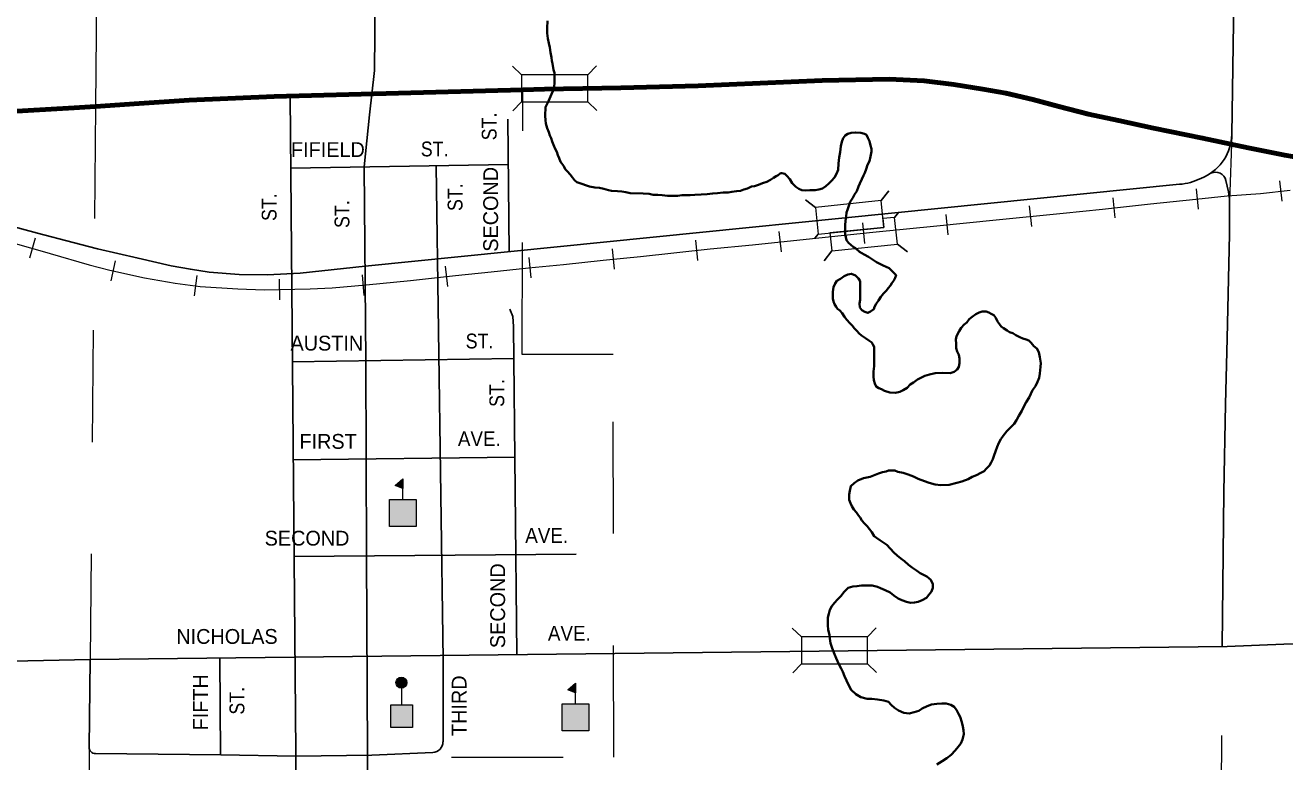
# Model space of a CAD drawing. Extents: x 203.72 to 207.65, y 44.91 to 48.84.
# Drawn here: x 205.361 to 206.487, y 46.914 to 47.573 of the extents above; entities that cross this region are included whole.
import ezdxf
from ezdxf.enums import TextEntityAlignment as Align

# ---------------------------------------------------------------- set-up
doc = ezdxf.new("R2010")
doc.units = 0
doc.header["$LTSCALE"] = 0.0075
doc.linetypes.add('LONG_DASHED', pattern=[7.5, 6, -1.5])
doc.linetypes.add('MEDIUM_DASHED', pattern=[4.5, 3, -1.5])
for name, color, linetype, lineweight in [('11', 7, 'Continuous', 80), ('14', 7, 'Continuous', 25), ('15', 7, 'MEDIUM_DASHED', 13), ('17', 7, 'Continuous', 13), ('21', 7, 'Continuous', 25), ('25', 7, 'Continuous', 35), ('32', 7, 'Continuous', 35), ('36', 7, 'Continuous', 13), ('4', 7, 'LONG_DASHED', 13)]:
    doc.layers.add(name, color=color, linetype=linetype, lineweight=lineweight)
doc.layers.add('49', color=7, linetype='Continuous')

msp = doc.modelspace()

# ---------------------------------------------------------------- hatches: boundary and pattern name
at = {"layer": '32'}
for points in [[(205.698485, 47.158333), (205.691477, 47.161174), (205.698485, 47.167235)], [(205.686364, 47.124432), (205.686364, 47.148485), (205.710417, 47.148485), (205.710417, 47.124432)], [(205.852841, 46.975568), (205.845833, 46.978409), (205.852841, 46.98447)], [(205.84072, 46.941667), (205.84072, 46.96572), (205.864773, 46.96572), (205.864773, 46.941667)]]:
    msp.add_hatch(color=256, dxfattribs=at).paths.add_polyline_path(points)
at = {"layer": '36'}
for points in [[(205.697274, 46.979923, 1), (205.696848, 46.989724, 1)], [(205.6875, 46.944697), (205.6875, 46.964962), (205.707008, 46.964962), (205.707008, 46.944697)]]:
    msp.add_hatch(color=256, dxfattribs=at).paths.add_polyline_path(points)

# ---------------------------------------------------------------- linework, layer by layer
at = {"layer": '11'}
for points in [[(205.805682, 47.515152), (205.825, 47.51553), (205.893371, 47.516856), (205.962311, 47.518561), (206.073295, 47.523485)], [(206.073295, 47.523485), (206.133144, 47.524432), (206.164583, 47.522917), (206.191098, 47.519886), (206.216856, 47.51572), (206.2375, 47.512121), (206.261742, 47.506439), (206.284848, 47.500189), (206.311553, 47.493371), (206.338258, 47.4875), (206.369697, 47.480871), (206.413447, 47.47178), (206.454356, 47.463068), (206.486932, 47.456439), (206.514583, 47.451894), (206.536174, 47.450758), (206.554924, 47.451894)], [(205.423485, 47.5), (205.4625, 47.502652), (205.507386, 47.505871), (205.583333, 47.509091), (205.805682, 47.515152)], [(205.342803, 47.495455), (205.404356, 47.498864), (205.423485, 47.5)]]:
    msp.add_lwpolyline(points, dxfattribs=at)
at = {"layer": '14'}
for p, q in [((205.672917, 47.532386), (205.668561, 47.492614)), ((205.603977, 46.752273), (205.597538, 47.50947)), ((205.668561, 47.492614), (205.663826, 47.446023)), ((205.792235, 47.488636), (205.793371, 47.370265)), ((205.598106, 47.444886), (205.792614, 47.448106)), ((206.411932, 47.435606), (206.415152, 47.437121)), ((206.43428, 47.433902), (206.436553, 47.423864)), ((205.664583, 47.357386), (206.392803, 47.430492)), ((205.599432, 47.27178), (205.797538, 47.274811)), ((205.600189, 47.184091), (205.798485, 47.186364)), ((205.600947, 47.097538), (205.853409, 47.099621)), ((205.259091, 47.002273), (205.41875, 47.005492)), ((205.417803, 46.927083), (205.41875, 47.005492)), ((205.534848, 47.006818), (205.535417, 46.920265))]:
    msp.add_line(p, q, dxfattribs=at)
for points in [[(206.439583, 47.475), (206.441098, 47.575), (206.442424, 47.647727), (206.443561, 47.706629), (206.445076, 47.779545), (206.446402, 47.857576), (206.448106, 47.956061), (206.448295, 47.979545), (206.442614, 48.375568), (206.435606, 48.795076)], [(205.680303, 48.617992), (205.68125, 48.404545), (205.680114, 48.289773), (205.679167, 48.189205), (205.677273, 48.020455), (205.675758, 47.885795), (205.675758, 47.823485), (205.672917, 47.532386)], [(205.132386, 47.457386), (205.199242, 47.435227), (205.267045, 47.41572), (205.296212, 47.407576), (205.328409, 47.398485), (205.371591, 47.386932), (205.403409, 47.378409), (205.425379, 47.372917), (205.461553, 47.364394), (205.491288, 47.357576)], [(205.663826, 47.446023), (205.665152, 47.272538), (205.665909, 47.098485), (205.666667, 46.921023), (205.667424, 46.832955), (205.667992, 46.744129), (205.666667, 46.535795), (205.665152, 46.375758), (205.664583, 46.267235), (205.66572, 46.163636)], [(205.72803, 47.44697), (205.73447, 47.005114), (205.73428, 46.931818)], [(206.430871, 47.017235), (206.432386, 47.155303), (206.434091, 47.233902), (206.435417, 47.292614), (206.4375, 47.385985), (206.4375, 47.41553)], [(205.491288, 47.357576), (205.508333, 47.354545), (205.525189, 47.351894), (205.551894, 47.349811), (205.577083, 47.349621), (205.606629, 47.350947), (205.664583, 47.357386)], [(205.800379, 47.009848), (205.797348, 47.30322), (205.796591, 47.312311), (205.793939, 47.31875)], [(205.41875, 47.005492), (206.435417, 47.017235), (206.486174, 47.019129), (206.57197, 47.02197), (206.661553, 47.024621), (206.732386, 47.026894), (206.775379, 47.028788), (206.852083, 47.032386), (206.934659, 47.035606), (207.045455, 47.039962), (207.407386, 47.048864)], [(205.725189, 46.922348), (205.670644, 46.919886), (205.602652, 46.919129), (205.535606, 46.920265), (205.423485, 46.921402)]]:
    msp.add_lwpolyline(points, dxfattribs=at)
for centre, radius, start, end in [((206.396923, 47.47573), 0.042614, 295.25531, 359.07744), ((206.387692, 47.487081), 0.056818, 275.23734, 295.25531), ((206.424911, 47.431622), 0.009688, 13.46896, 114.85902), ((206.399628, 47.415534), 0.037879, 0.07576, 12.64438), ((205.423467, 46.927069), 0.005682, 179.35623, 269.41534), ((205.724779, 46.931874), 0.00947, 272.74277, 0)]:
    msp.add_arc(centre, radius, start, end, dxfattribs=at)
at = {"layer": '15'}
for p, q in [((205.428409, 47.998295), (205.423485, 47.5)), ((206.439583, 47.475), (206.4375, 47.41553)), ((206.42822, 46.037689), (206.430871, 47.017235))]:
    msp.add_line(p, q, dxfattribs=at)
at = {"layer": '17'}
for p, q in [((206.482386, 47.433712), (206.48428, 47.415341)), ((206.407765, 47.426515), (206.409659, 47.408333)), ((206.258523, 47.411174), (206.260417, 47.392803)), ((206.333144, 47.418561), (206.335038, 47.400379)), ((206.183902, 47.403409), (206.185795, 47.385227)), ((206.034659, 47.388258), (206.036553, 47.370076)), ((206.10928, 47.396023), (206.111174, 47.377652)), ((205.369508, 47.382197), (205.364394, 47.364583)), ((205.960038, 47.380682), (205.961932, 47.362311)), ((205.810985, 47.365152), (205.812689, 47.34678)), ((205.885606, 47.372727), (205.887311, 47.354545)), ((205.441098, 47.362121), (205.437311, 47.344129)), ((205.736174, 47.357386), (205.738258, 47.339015)), ((205.514205, 47.348864), (205.511742, 47.330682)), ((205.587689, 47.345644), (205.588068, 47.327273)), ((205.661932, 47.349432), (205.663447, 47.331061))]:
    msp.add_line(p, q, dxfattribs=at)
msp.add_lwpolyline([(205.307765, 47.390152), (205.382955, 47.36875), (205.417803, 47.358523), (205.436364, 47.353598), (205.467424, 47.34697), (205.494886, 47.342235), (205.517235, 47.339205), (205.550947, 47.336932), (205.574432, 47.336174), (205.615341, 47.336932), (205.635038, 47.337879), (205.66553, 47.34053), (205.705114, 47.344508), (205.745455, 47.349053), (205.777462, 47.352273), (205.810795, 47.355682), (205.842045, 47.358902), (205.877462, 47.362689), (205.910985, 47.365909), (205.973295, 47.372727), (206.010985, 47.376515), (206.064773, 47.382008), (206.11875, 47.387689), (206.175758, 47.393371), (206.228788, 47.398864), (206.288826, 47.404735), (206.323864, 47.408333), (206.367045, 47.413068), (206.407576, 47.417235), (206.435417, 47.420076), (206.465341, 47.422348), (206.491856, 47.425379)], dxfattribs=at)
msp.add_lwpolyline([(205.307765, 47.390152), (205.382955, 47.36875), (205.417803, 47.358523), (205.436364, 47.353598), (205.467424, 47.34697), (205.494886, 47.342235), (205.517235, 47.339205), (205.550947, 47.336932), (205.574432, 47.336174), (205.615341, 47.336932), (205.635038, 47.337879), (205.66553, 47.34053), (205.705114, 47.344508), (205.745455, 47.349053), (205.777462, 47.352273), (205.810795, 47.355682), (205.842045, 47.358902), (205.877462, 47.362689), (205.910985, 47.365909), (205.973295, 47.372727), (206.010985, 47.376515), (206.064773, 47.382008), (206.11875, 47.387689), (206.175758, 47.393371), (206.228788, 47.398864), (206.288826, 47.404735), (206.323864, 47.408333), (206.367045, 47.413068), (206.407576, 47.417235), (206.435417, 47.420076), (206.465341, 47.422348), (206.491856, 47.425379)], dxfattribs=at)
at = {"layer": '21'}
for p, q in [((205.804545, 47.528409), (205.796402, 47.536174)), ((205.871402, 47.536553), (205.863636, 47.528409)), ((205.804545, 47.504356), (205.79678, 47.496212)), ((205.87178, 47.496591), (205.863636, 47.504356)), ((206.132955, 47.424811), (206.125947, 47.415909)), ((206.067424, 47.409848), (206.058523, 47.416667)), ((206.141477, 47.405303), (206.138068, 47.400947)), ((206.069886, 47.385985), (206.066856, 47.382197)), ((206.149621, 47.370076), (206.14072, 47.376894)), ((206.082008, 47.371023), (206.075, 47.362121)), ((206.054735, 47.025758), (206.046591, 47.033523)), ((206.121591, 47.033902), (206.113826, 47.025758)), ((206.054735, 47.001705), (206.04697, 46.993561)), ((206.12197, 46.993939), (206.113826, 47.001705))]:
    msp.add_line(p, q, dxfattribs=at)
at = {"layer": '21', "lineweight": 13}
for points in [[(205.804545, 47.504356), (205.863636, 47.504356), (205.863636, 47.528409), (205.804545, 47.528409)], [(206.069886, 47.385985), (206.128598, 47.391856), (206.125947, 47.415909), (206.067424, 47.409848)], [(206.054735, 47.001705), (206.113826, 47.001705), (206.113826, 47.025758), (206.054735, 47.025758)]]:
    msp.add_lwpolyline(points, close=True, dxfattribs=at)
for points in [[(206.127652, 47.399811), (206.128598, 47.391856), (206.080303, 47.387121), (206.082008, 47.371023)], [(206.082008, 47.371023), (206.14072, 47.376894), (206.138068, 47.400947), (206.127652, 47.399811)]]:
    msp.add_lwpolyline(points, dxfattribs=at)
at = {"layer": '25'}
for points in [[(205.901705, 47.422727), (205.897727, 47.423485), (205.894318, 47.424053), (205.890341, 47.424432), (205.885038, 47.424621), (205.882197, 47.425379), (205.87822, 47.426326), (205.874242, 47.427273), (205.870076, 47.427652), (205.865341, 47.428598), (205.862689, 47.429545), (205.858523, 47.431061), (205.856629, 47.431439), (205.853977, 47.432386), (205.851894, 47.43428), (205.85, 47.436553), (205.848106, 47.439205), (205.845644, 47.441856), (205.843561, 47.444129), (205.842235, 47.44678), (205.84053, 47.449053), (205.839394, 47.450758), (205.838068, 47.453788), (205.836932, 47.456629), (205.835985, 47.45947), (205.834659, 47.462311), (205.832955, 47.465909), (205.832008, 47.468939), (205.831061, 47.47178), (205.829924, 47.474242), (205.828977, 47.477083), (205.827273, 47.480682), (205.826136, 47.485038), (205.825947, 47.487879), (205.825758, 47.491856), (205.825947, 47.499621), (205.828598, 47.504735), (205.83125, 47.511174), (205.832386, 47.513826), (205.833523, 47.517614), (205.833902, 47.521402), (205.834091, 47.525758), (205.833902, 47.530303), (205.833144, 47.532955), (205.832197, 47.538447), (205.831629, 47.540909), (205.83125, 47.543939), (205.830492, 47.548485), (205.829924, 47.552841), (205.828977, 47.556629), (205.82803, 47.560985), (205.827462, 47.56572), (205.827462, 47.570076), (205.827652, 47.576705)], [(206.119129, 47.362689), (206.114773, 47.36553), (206.110985, 47.367614), (206.106818, 47.370076), (206.10322, 47.373295), (206.101136, 47.374621), (206.098864, 47.376326), (206.09678, 47.37803), (206.095076, 47.380492), (206.09375, 47.385795), (206.09375, 47.389015), (206.09375, 47.393939), (206.094129, 47.397917), (206.094697, 47.401705), (206.095076, 47.405303), (206.095833, 47.407765), (206.097159, 47.411174), (206.098485, 47.414773), (206.100758, 47.418561), (206.102273, 47.421402), (206.104356, 47.424432), (206.105871, 47.428409), (206.107008, 47.43125), (206.108902, 47.435038), (206.110417, 47.438258), (206.111364, 47.44072), (206.112689, 47.444129), (206.113826, 47.447917), (206.11553, 47.451136), (206.116477, 47.455492), (206.117424, 47.459848), (206.117424, 47.462311), (206.116667, 47.465341), (206.11553, 47.469129), (206.114205, 47.472159), (206.113068, 47.474621), (206.111174, 47.475758), (206.107765, 47.476515), (206.10303, 47.476894), (206.099242, 47.476515), (206.096212, 47.475568), (206.09375, 47.474053), (206.092235, 47.47178), (206.090909, 47.468371), (206.089962, 47.464583), (206.089394, 47.45928), (206.088447, 47.454356), (206.088068, 47.449053), (206.0875, 47.443371), (206.086174, 47.439962), (206.08428, 47.436742), (206.081629, 47.433712), (206.079356, 47.43125), (206.076515, 47.428788), (206.073485, 47.426894), (206.070265, 47.425758), (206.067045, 47.425379), (206.062311, 47.425189), (206.058333, 47.425), (206.055114, 47.425189), (206.052462, 47.426326), (206.049811, 47.42822), (206.046591, 47.431439), (206.044318, 47.435038), (206.041856, 47.438068), (206.039962, 47.439773), (206.037311, 47.440341), (206.036174, 47.440341), (206.034091, 47.438826), (206.032197, 47.437879), (206.029924, 47.436364), (206.027083, 47.43447), (206.023864, 47.432765), (206.020076, 47.431629), (206.016477, 47.430114), (206.012879, 47.428977), (206.010038, 47.428409), (206.006629, 47.426894), (206.003409, 47.425947), (206.000189, 47.424621), (205.99678, 47.424242), (205.992424, 47.423864), (205.989394, 47.423295), (205.984848, 47.423295), (205.979735, 47.422727), (205.975379, 47.422159), (205.970455, 47.42178), (205.965152, 47.421402), (205.95947, 47.421023), (205.955303, 47.420833), (205.947917, 47.420833), (205.944129, 47.420265), (205.939394, 47.420265), (205.935038, 47.420265), (205.930114, 47.420833), (205.926515, 47.421023), (205.922348, 47.421212), (205.918561, 47.42197), (205.913258, 47.422159), (205.901705, 47.422727)], [(206.197727, 47.302273), (206.195833, 47.299242), (206.193561, 47.294697), (206.192992, 47.291667), (206.193182, 47.287879), (206.193182, 47.284091), (206.194129, 47.280871), (206.195455, 47.27803), (206.196212, 47.274811), (206.196023, 47.270455), (206.195644, 47.267235), (206.193939, 47.264773), (206.191288, 47.262879), (206.187689, 47.261742), (206.18125, 47.261932), (206.174242, 47.261742), (206.169318, 47.260417), (206.165152, 47.25928), (206.162121, 47.257765), (206.158523, 47.255871), (206.154924, 47.25322), (206.152083, 47.251326), (206.149242, 47.248485), (206.145833, 47.246402), (206.142803, 47.244886), (206.138826, 47.243939), (206.133712, 47.244318), (206.128977, 47.245833), (206.126326, 47.247348), (206.123864, 47.248106), (206.121591, 47.249621), (206.120455, 47.252462), (206.119508, 47.255303), (206.119129, 47.258712), (206.119318, 47.263068), (206.119697, 47.267992), (206.119697, 47.27803), (206.119886, 47.282008), (206.119697, 47.285038), (206.11875, 47.287121), (206.117614, 47.289015), (206.114962, 47.290909), (206.112121, 47.292992), (206.108523, 47.295265), (206.106439, 47.297159), (206.104356, 47.299432), (206.102083, 47.301894), (206.100379, 47.303977), (206.098106, 47.30625), (206.095455, 47.30928), (206.093182, 47.312121), (206.091288, 47.315341), (206.089015, 47.317614), (206.086932, 47.319129), (206.085795, 47.321023), (206.08447, 47.323295), (206.083333, 47.325568), (206.082765, 47.328409), (206.082765, 47.330682), (206.082955, 47.33447), (206.083523, 47.338636), (206.084848, 47.341856), (206.086553, 47.344129), (206.089773, 47.346023), (206.092992, 47.348295), (206.096212, 47.349811), (206.099621, 47.350568), (206.10303, 47.349053), (206.105871, 47.346402), (206.107386, 47.34375), (206.107197, 47.337121), (206.107197, 47.331629), (206.107197, 47.327083), (206.106818, 47.324053), (206.107008, 47.320455), (206.108902, 47.317992), (206.111364, 47.316477), (206.114205, 47.31553), (206.116667, 47.316667), (206.119508, 47.318939), (206.120265, 47.321023), (206.121591, 47.323485), (206.123674, 47.326705), (206.125758, 47.329735), (206.12803, 47.332765), (206.130871, 47.335606), (206.132197, 47.337689), (206.13428, 47.339962), (206.135606, 47.342235), (206.1375, 47.344508), (206.138636, 47.34678), (206.139394, 47.349242), (206.1375, 47.351326), (206.135417, 47.353409), (206.133144, 47.355492), (206.130682, 47.356818), (206.127841, 47.357765), (206.124811, 47.35928), (206.12197, 47.360795), (206.119129, 47.362689)], [(206.12178, 47.114394), (206.119886, 47.115909), (206.117614, 47.119318), (206.11553, 47.122159), (206.113447, 47.124811), (206.111174, 47.127273), (206.108902, 47.129735), (206.107197, 47.132386), (206.105871, 47.13428), (206.103977, 47.137121), (206.101515, 47.139773), (206.1, 47.142614), (206.098674, 47.145455), (206.097538, 47.148295), (206.097538, 47.15322), (206.097917, 47.15625), (206.098864, 47.160417), (206.101894, 47.163258), (206.105114, 47.16572), (206.110227, 47.167614), (206.116288, 47.168939), (206.119318, 47.170076), (206.123674, 47.17197), (206.127273, 47.173106), (206.130492, 47.173674), (206.132765, 47.174432), (206.138258, 47.174621), (206.140909, 47.173485), (206.145833, 47.172348), (206.150189, 47.171023), (206.155114, 47.169129), (206.15928, 47.167235), (206.164773, 47.165152), (206.169129, 47.163636), (206.174432, 47.162121), (206.179356, 47.161553), (206.186932, 47.161742), (206.19375, 47.163447), (206.198295, 47.164773), (206.203788, 47.166856), (206.207576, 47.16875), (206.211364, 47.170265), (206.215152, 47.172348), (206.218182, 47.173864), (206.220076, 47.176136), (206.222917, 47.179167), (206.224432, 47.181818), (206.225947, 47.184659), (206.227083, 47.188258), (206.228409, 47.191477), (206.229924, 47.195644), (206.231439, 47.199242), (206.233144, 47.202462), (206.235227, 47.205682), (206.238447, 47.209848), (206.241667, 47.212879), (206.244886, 47.216288), (206.24697, 47.219697), (206.249242, 47.223485), (206.251894, 47.22803), (206.253788, 47.231818), (206.255871, 47.235606), (206.258333, 47.239773), (206.261553, 47.246402), (206.264015, 47.25), (206.265909, 47.253788), (206.267424, 47.257576), (206.267992, 47.261364), (206.268561, 47.267235), (206.268939, 47.270644), (206.267992, 47.275947), (206.267045, 47.280492), (206.265341, 47.283523), (206.262689, 47.285795), (206.260227, 47.288826), (206.258144, 47.29072), (206.255682, 47.291667), (206.252652, 47.292614), (206.25, 47.29375), (206.246402, 47.295455), (206.243939, 47.297348), (206.240909, 47.298295), (206.238636, 47.299621), (206.235417, 47.301705), (206.233523, 47.30322), (206.231818, 47.305492), (206.230114, 47.307955), (206.228598, 47.311174), (206.226705, 47.313447), (206.224432, 47.314773), (206.222348, 47.31572), (206.220076, 47.316856), (206.216288, 47.316856), (206.213826, 47.315909), (206.210606, 47.314394), (206.207386, 47.312121), (206.204735, 47.309848), (206.202652, 47.307008), (206.200379, 47.305114), (206.197727, 47.302273)], [(206.175947, 46.911742), (206.180682, 46.914583), (206.184848, 46.917235), (206.188636, 46.920265), (206.192235, 46.924242), (206.195076, 46.927462), (206.197348, 46.930492), (206.198864, 46.934091), (206.2, 46.938636), (206.199811, 46.942424), (206.199053, 46.945455), (206.198106, 46.949432), (206.196591, 46.954356), (206.195265, 46.956818), (206.193371, 46.960417), (206.191288, 46.963068), (206.188258, 46.964962), (206.18428, 46.966098), (206.180303, 46.966098), (206.175947, 46.965909), (206.171023, 46.965152), (206.167235, 46.963636), (206.162879, 46.961742), (206.159659, 46.959659), (206.155492, 46.958523), (206.151136, 46.957197), (206.146212, 46.957765), (206.141667, 46.959848), (206.138068, 46.962311), (206.135038, 46.964962), (206.132576, 46.967803), (206.128409, 46.96875), (206.122917, 46.969697), (206.117803, 46.970265), (206.113447, 46.970455), (206.107765, 46.97197), (206.103409, 46.974432), (206.099242, 46.978409), (206.097159, 46.982197), (206.095076, 46.986742), (206.093182, 46.99072), (206.091667, 46.994508), (206.090341, 46.997538), (206.088258, 47.001326), (206.086932, 47.004167), (206.085985, 47.006818), (206.08428, 47.010227), (206.082386, 47.01572), (206.080871, 47.020076), (206.080303, 47.024242), (206.079735, 47.027462), (206.078788, 47.032197), (206.078409, 47.036364), (206.078409, 47.042992), (206.079167, 47.046212), (206.080303, 47.049811), (206.081818, 47.05322), (206.08428, 47.056061), (206.086932, 47.05928), (206.090152, 47.062121), (206.092992, 47.066098), (206.096591, 47.069508), (206.100758, 47.070833), (206.104356, 47.071023), (206.108523, 47.07178), (206.114015, 47.07178), (206.118182, 47.07178), (206.122917, 47.070644), (206.125379, 47.069318), (206.129735, 47.067614), (206.134091, 47.065341), (206.137311, 47.062689), (206.141288, 47.060038), (206.144697, 47.058712), (206.148674, 47.057008), (206.152273, 47.05625), (206.155871, 47.056629), (206.159091, 47.057008), (206.162879, 47.058712), (206.166477, 47.060795), (206.16875, 47.063258), (206.171212, 47.066288), (206.172348, 47.069697), (206.172348, 47.072917), (206.170455, 47.076705), (206.166856, 47.079735), (206.163447, 47.081439), (206.160985, 47.082765), (206.157576, 47.085227), (206.154167, 47.0875), (206.150568, 47.090152), (206.14697, 47.093371), (206.14375, 47.095833), (206.140341, 47.098674), (206.137311, 47.101326), (206.13125, 47.108144), (206.128409, 47.109848), (206.124811, 47.112311), (206.12178, 47.114394)]]:
    msp.add_lwpolyline(points, dxfattribs=at)
at = {"layer": '32', "lineweight": 13}
for p, q in [((205.698485, 47.148485), (205.698485, 47.158333)), ((205.852841, 46.96572), (205.852841, 46.975568))]:
    msp.add_line(p, q, dxfattribs=at)
for points in [[(205.698485, 47.158333), (205.691477, 47.161174), (205.698485, 47.167235)], [(205.686364, 47.124432), (205.686364, 47.148485), (205.710417, 47.148485), (205.710417, 47.124432)], [(205.852841, 46.975568), (205.845833, 46.978409), (205.852841, 46.98447)], [(205.84072, 46.941667), (205.84072, 46.96572), (205.864773, 46.96572), (205.864773, 46.941667)]]:
    msp.add_lwpolyline(points, close=True, dxfattribs=at)
at = {"layer": '36'}
msp.add_line((205.697348, 46.964394), (205.697348, 46.980114), dxfattribs=at)
msp.add_lwpolyline([(205.6875, 46.944697), (205.6875, 46.964962), (205.707008, 46.964962), (205.707008, 46.944697)], close=True, dxfattribs=at)
msp.add_circle((205.697061, 46.984824), 0.004905, dxfattribs=at)
at = {"layer": '4'}
for points in [[(205.805682, 47.515152), (205.583333, 47.509091), (205.507765, 47.505871), (205.462879, 47.502652), (205.423864, 47.5)], [(205.741856, 46.918182), (205.886932, 46.918182), (205.886364, 47.27822), (205.805114, 47.278409), (205.805682, 47.515152)], [(205.423485, 47.5), (205.41875, 47.005492), (205.417803, 46.927083), (205.418371, 46.747159), (205.609659, 46.74678), (205.667992, 46.74678), (205.742614, 46.74697), (205.741856, 46.918182)]]:
    msp.add_lwpolyline(points, dxfattribs=at)

# ---------------------------------------------------------------- texts
at = {"layer": '49', "width": 0.9}
for p in [(205.782197, 47.482292), (205.585417, 47.410133), (205.751705, 47.419034), (205.650568, 47.403883), (205.789015, 47.243845), (205.556629, 46.968655)]:
    msp.add_text('ST.', height=0.01326, rotation=90, dxfattribs=at).set_placement(p, align=Align.CENTER)
at = {"layer": '49'}
for s, p in [('FIFIELD', (205.631345, 47.454924)), ('AUSTIN', (205.630398, 47.281818)), ('FIRST', (205.631534, 47.193939)), ('SECOND', (205.612689, 47.107386)), ('NICHOLAS', (205.541098, 47.019508))]:
    msp.add_text(s, height=0.01326, dxfattribs=at).set_placement(p, align=Align.CENTER)
for s, width, p in [('ST.', 0.9, (205.726799, 47.455492)), ('ST.', 0.9, (205.766951, 47.283712)), ('AVE.', 0.95, (205.766761, 47.196402)), ('AVE.', 0.95, (205.826989, 47.109848)), ('AVE.', 0.95, (205.847254, 47.022348))]:
    msp.add_text(s, height=0.01326, dxfattribs=dict(at, width=width)).set_placement(p, align=Align.CENTER)
for s, p in [('SECOND', (205.783523, 47.408144)), ('SECOND', (205.789773, 47.053598)), ('FIFTH', (205.524053, 46.967235)), ('THIRD', (205.755303, 46.964205))]:
    msp.add_text(s, height=0.01326, rotation=90, dxfattribs=at).set_placement(p, align=Align.CENTER)

doc.saveas('drawing.dxf')
